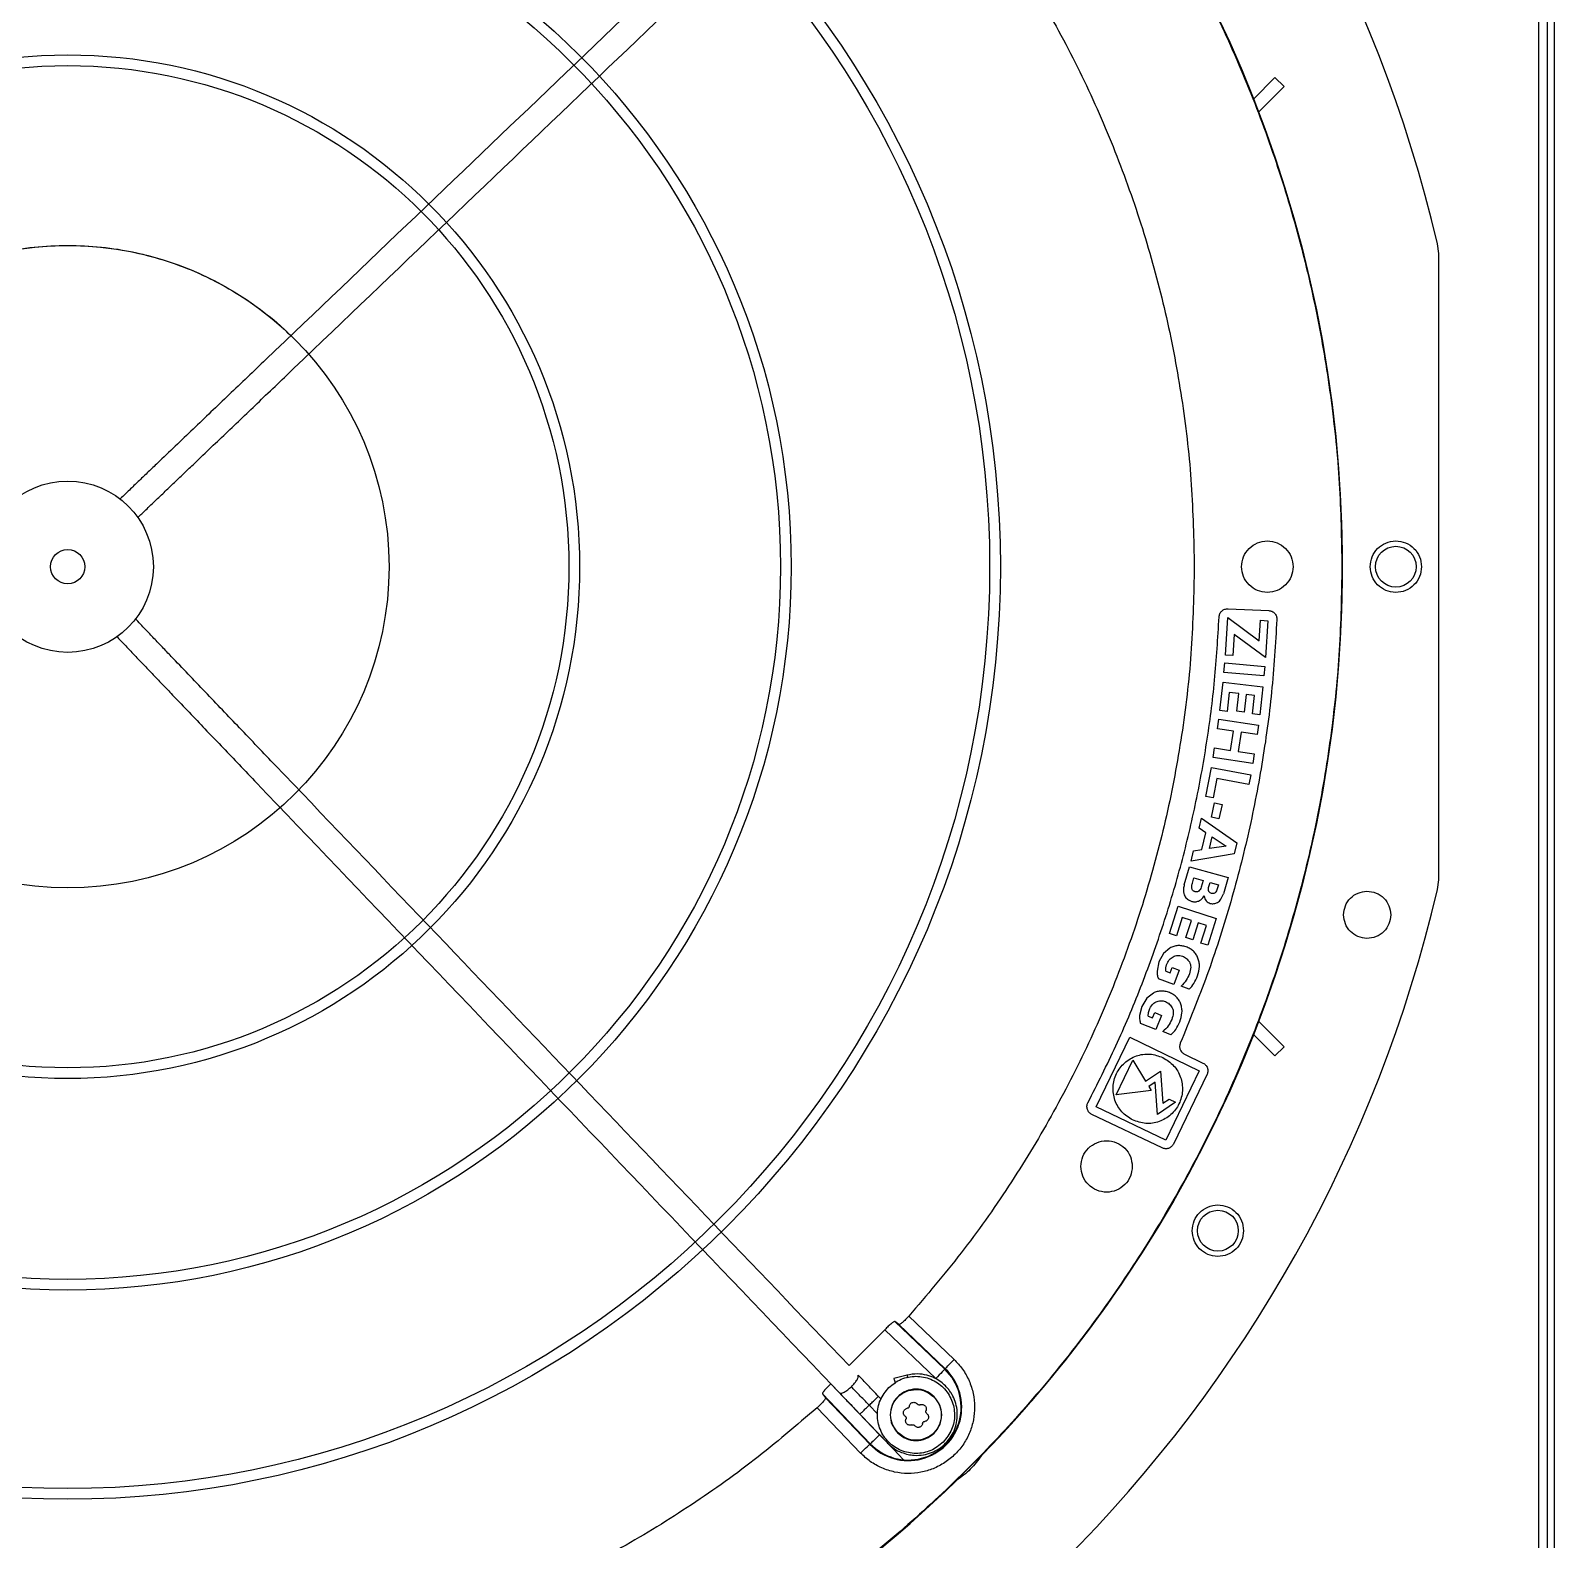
# Model space of a CAD drawing. Header units: inches. Extents: x 547 to 857, y -2 to 194.
# Drawn here: x 643.71 to 657.71, y 57.35 to 71.22 of the extents above; entities that cross this region are included whole.
import ezdxf

# ---------------------------------------------------------------- set-up
doc = ezdxf.new("R2010")
doc.units = ezdxf.units.IN
doc.header["$MEASUREMENT"] = 0

msp = doc.modelspace()

# ---------------------------------------------------------------- linework, layer by layer
at = {"linetype": 'Continuous', "lineweight": 25}
for p, q in [((657.5688, 79.6092), (657.5688, 52.3592)), ((657.6518, 52.2832), (657.6518, 79.6851)), ((657.7148, 52.2832), (657.7148, 79.6851)), ((655.145, 70.7882), (654.9476, 70.5908)), ((655.2302, 70.7063), (655.145, 70.7882)), ((654.9943, 70.4705), (655.2302, 70.7063)), ((656.6505, 69.1706), (656.64, 69.261)), ((656.6506, 66.293), (656.6505, 69.1706)), ((656.6505, 63.4154), (656.6506, 66.293)), ((654.6917, 65.4803), (654.7125, 65.8255)), ((654.7125, 65.8255), (655.0012, 65.6118)), ((654.7146, 65.9063), (655.0883, 65.89)), ((655.0012, 65.6118), (655.0125, 65.8)), ((655.0125, 65.8), (655.0799, 65.796)), ((655.0799, 65.796), (655.0596, 65.4582)), ((654.7705, 65.6703), (654.7589, 65.4762)), ((655.0596, 65.4582), (654.7705, 65.6703)), ((654.677, 65.3205), (654.6847, 65.4086)), ((654.6847, 65.4086), (655.0518, 65.3765)), ((654.7589, 65.4762), (654.6917, 65.4803)), ((655.0441, 65.2885), (654.677, 65.3205)), ((655.0518, 65.3765), (655.0441, 65.2885)), ((654.6398, 64.9701), (654.6692, 65.2314)), ((654.6692, 65.2314), (655.0354, 65.1903)), ((654.7262, 65.1361), (654.7067, 64.9626)), ((654.8145, 65.1262), (654.7262, 65.1361)), ((654.7963, 64.9642), (654.8145, 65.1262)), ((655.0354, 65.1903), (655.0065, 64.9328)), ((654.8814, 65.1187), (654.8631, 64.9567)), ((654.9584, 65.11), (654.8814, 65.1187)), ((654.9393, 64.9404), (654.9584, 65.11)), ((654.6173, 64.8038), (654.6303, 64.8912)), ((654.6303, 64.8912), (654.9948, 64.8367)), ((654.7067, 64.9626), (654.6398, 64.9701)), ((654.8631, 64.9567), (654.7963, 64.9642)), ((655.0065, 64.9328), (654.9393, 64.9404)), ((654.7647, 64.7818), (654.6173, 64.8038)), ((654.7383, 64.6052), (654.7647, 64.7818)), ((654.8348, 64.7713), (654.8084, 64.5947)), ((654.9817, 64.7493), (654.8348, 64.7713)), ((654.9948, 64.8367), (654.9817, 64.7493)), ((654.5778, 64.5398), (654.5909, 64.6272)), ((654.5909, 64.6272), (654.7383, 64.6052)), ((654.8084, 64.5947), (654.9553, 64.5727)), ((654.9553, 64.5727), (654.9423, 64.4853)), ((654.5109, 64.1798), (654.5613, 64.4471)), ((654.5613, 64.4471), (654.9234, 64.3787)), ((654.9423, 64.4853), (654.5778, 64.5398)), ((654.611, 64.3478), (654.5769, 64.1673)), ((654.907, 64.2919), (654.611, 64.3478)), ((654.9234, 64.3787), (654.907, 64.2919)), ((654.5769, 64.1673), (654.5109, 64.1798)), ((654.5613, 63.9898), (654.5896, 64.1231)), ((654.5896, 64.1231), (654.6596, 64.1083)), ((654.6596, 64.1083), (654.6312, 63.9749)), ((654.4479, 63.8906), (654.47, 63.9821)), ((654.5119, 63.8477), (654.4479, 63.8906)), ((654.47, 63.9821), (654.7944, 63.7558)), ((654.6312, 63.9749), (654.5613, 63.9898)), ((654.4743, 63.6924), (654.5119, 63.8477)), ((654.5431, 63.7029), (654.5689, 63.8098)), ((654.6963, 63.725), (654.5431, 63.7029)), ((654.5689, 63.8098), (654.6963, 63.725)), ((654.7944, 63.7558), (654.7701, 63.6553)), ((654.3747, 63.5881), (654.3972, 63.6811)), ((654.7701, 63.6553), (654.3747, 63.5881)), ((654.3972, 63.6811), (654.4743, 63.6924)), ((654.3126, 63.3679), (654.3599, 63.5355)), ((654.3599, 63.5355), (654.7145, 63.4352)), ((654.3868, 63.3831), (654.4006, 63.4321)), ((654.4006, 63.4321), (654.4846, 63.4084)), ((654.4846, 63.4084), (654.4675, 63.3477)), ((654.5366, 63.3449), (654.5494, 63.3901)), ((654.5494, 63.3901), (654.6255, 63.3686)), ((654.6255, 63.3686), (654.6127, 63.3234)), ((654.7145, 63.4352), (654.6726, 63.2867)), ((656.64, 63.3251), (656.6505, 63.4154)), ((654.1755, 62.9216), (654.2555, 63.1722)), ((654.2555, 63.1722), (654.6066, 63.06)), ((654.3508, 63.2308), (654.3823, 63.2169)), ((654.6496, 63.2363), (654.6726, 63.2867)), ((654.2927, 63.0675), (654.2396, 62.9012)), ((654.3774, 63.0405), (654.2927, 63.0675)), ((654.3278, 62.8852), (654.3774, 63.0405)), ((654.6066, 63.06), (654.5278, 62.8133)), ((654.2396, 62.9012), (654.1755, 62.9216)), ((654.3919, 62.8647), (654.3278, 62.8852)), ((654.4415, 63.02), (654.3919, 62.8647)), ((654.5154, 62.9964), (654.4415, 63.02)), ((654.4634, 62.8338), (654.5154, 62.9964)), ((654.1812, 62.7883), (654.1219, 62.7378)), ((654.5278, 62.8133), (654.4634, 62.8338)), ((654.0801, 62.6622), (654.0636, 62.5759)), ((654.1219, 62.7378), (654.0801, 62.6622)), ((654.143, 62.5743), (654.1436, 62.6068)), ((654.1436, 62.6068), (654.1506, 62.6346)), ((654.1837, 62.5597), (654.2014, 62.6091)), ((654.2014, 62.6091), (654.265, 62.5863)), ((654.2174, 62.4537), (654.0754, 62.5047)), ((654.143, 62.5743), (654.1837, 62.5597)), ((654.265, 62.5863), (654.2174, 62.4537)), ((653.967, 62.3264), (653.9222, 62.2526)), ((654.0284, 62.3744), (653.967, 62.3264)), ((654.3587, 62.4109), (654.283, 62.438)), ((653.9222, 62.2526), (653.9021, 62.167)), ((653.9814, 62.1622), (653.9834, 62.1947)), ((653.9834, 62.1947), (653.9915, 62.2221)), ((654.0215, 62.1459), (654.0412, 62.1945)), ((654.0412, 62.1945), (654.1038, 62.1691)), ((654.0508, 62.0386), (653.911, 62.0954)), ((653.9814, 62.1622), (654.0215, 62.1459)), ((654.1038, 62.1691), (654.0508, 62.0386)), ((654.9943, 62.1156), (655.2302, 61.8797)), ((653.5036, 61.3304), (653.812, 61.9684)), ((653.812, 61.9684), (654.45, 61.66)), ((654.1902, 61.99), (654.1157, 62.0203)), ((655.145, 61.7979), (654.9476, 61.9952)), ((654.3145, 61.8125), (654.4845, 61.7314)), ((655.2302, 61.8797), (655.145, 61.7979)), ((653.6864, 61.439), (653.8405, 61.7577)), ((653.8405, 61.7577), (653.9576, 61.5643)), ((653.9576, 61.5643), (654.0946, 61.6569)), ((654.0946, 61.6569), (654.1156, 61.3612)), ((654.45, 61.66), (654.1416, 61.022)), ((654.5225, 61.6283), (654.212, 60.9858)), ((654.0453, 61.5556), (653.9869, 61.5161)), ((653.9869, 61.5161), (654.0087, 61.4798)), ((654.0664, 61.2593), (654.0453, 61.5556)), ((654.0087, 61.4798), (653.6864, 61.439)), ((654.2325, 61.3716), (654.0664, 61.2593)), ((654.1156, 61.3612), (654.1733, 61.4002)), ((654.1733, 61.4002), (654.2325, 61.3716)), ((654.1083, 60.9512), (653.4629, 61.259)), ((654.1416, 61.022), (653.5036, 61.3304)), ((651.7808, 59.4058), (652.1976, 59.0074)), ((651.5618, 59.2807), (651.2319, 58.9507)), ((652.0305, 58.8326), (651.5618, 59.2807)), ((651.6899, 59.3293), (651.6537, 59.3562)), ((651.6537, 59.3562), (652.1121, 58.918)), ((651.6899, 59.3293), (652.116, 58.922)), ((651.7652, 58.8637), (651.643, 58.8339)), ((652.116, 58.922), (652.1121, 58.918)), ((650.9889, 58.6913), (651.0158, 58.6552)), ((650.9889, 58.6913), (651.4271, 58.2329)), ((651.0644, 58.7832), (651.5124, 58.3145)), ((651.3377, 58.1475), (650.9393, 58.5643)), ((651.4231, 58.2291), (651.0158, 58.6552)), ((651.4927, 58.5068), (651.4165, 58.5866)), ((651.5258, 58.6431), (651.5019, 58.6682)), ((651.3311, 58.505), (651.5842, 58.2401)), ((651.4271, 58.2329), (651.4231, 58.2291))]:
    msp.add_line(p, q, dxfattribs=at)
at = {"linetype": 'Continuous', "lineweight": 25, "flags": 128}
for points in [[(652.116, 58.922), (652.1178, 58.9239), (652.1226, 58.9289), (652.1302, 58.9369), (652.1404, 58.9475), (652.1527, 58.9604), (652.1667, 58.9751), (652.1818, 58.9909), (652.1976, 59.0074)], [(652.1121, 58.918), (652.1103, 58.9161), (652.1055, 58.9111), (652.0979, 58.9031), (652.0877, 58.8925), (652.0754, 58.8796), (652.0614, 58.865), (652.0463, 58.8491), (652.0305, 58.8326)], [(651.5124, 58.3145), (651.496, 58.2988), (651.4801, 58.2836), (651.4655, 58.2696), (651.4526, 58.2573), (651.442, 58.2472), (651.434, 58.2396), (651.429, 58.2347), (651.4271, 58.2329)], [(651.3377, 58.1475), (651.3542, 58.1632), (651.37, 58.1784), (651.3847, 58.1924), (651.3975, 58.2047), (651.4082, 58.2149), (651.4161, 58.2225), (651.4212, 58.2273), (651.4231, 58.2291)]]:
    msp.add_lwpolyline(points, dxfattribs=at)
at = {"linetype": 'Continuous', "lineweight": 25}
for centre, radius in [((644.052, 66.293), 11.7126), ((644.052, 66.293), 8.5704), ((644.052, 66.293), 8.472), ((644.052, 66.293), 6.6478), ((644.052, 66.293), 6.5493), ((644.052, 66.293), 4.7037), ((644.052, 66.293), 4.6053), ((644.052, 66.293), 0.7874), ((644.052, 66.293), 0.1575), ((644.052, 66.293), 0.1575), ((656.2568, 66.293), 0.1875), ((654.6216, 60.1907), 0.1875)]:
    msp.add_circle(centre, radius, dxfattribs=at)
msp.add_circle((644.052, 66.293), 2.9528)
for centre, radius, start, end in [((644.052, 66.293), 12.9331, 13.26667, 76.73333), ((644.052, 66.293), 11.7147, 21.53134, 44.20264), ((644.052, 66.293), 11.7147, 339.09994, 20.90006), ((644.052, 66.293), 12.9331, 283.26667, 346.73333), ((644.052, 66.293), 11.7147, 315.79736, 338.46866), ((651.7773, 58.5678), 0.4901, 223.70945, 46.29055), ((651.7773, 58.5678), 0.4845, 223.70945, 46.29055), ((644.052, 66.293), 11.7147, 291.53134, 314.20264)]:
    msp.add_arc(centre, radius, start, end, dxfattribs=at)
for points, knots in [([(632.3425, 66.293), (632.3473, 66.5485), (632.357, 67.0594), (632.435, 67.8225), (632.5591, 68.5791), (632.7335, 69.3258), (632.956, 70.0596), (633.2261, 70.7773), (633.5426, 71.4757), (633.9041, 72.152), (634.309, 72.8031), (634.7556, 73.4264), (635.2421, 74.0192), (635.7662, 74.5788), (636.3259, 75.103), (636.9186, 75.5895), (637.5419, 76.0361), (638.1931, 76.441), (638.8694, 76.8025), (639.5678, 77.1189), (640.2855, 77.3891), (641.0192, 77.6116), (641.766, 77.7858), (642.5226, 77.9107), (643.2857, 77.9858), (644.052, 78.0109), (644.8184, 77.9858), (645.5815, 77.9107), (646.3381, 77.7858), (647.0849, 77.6116), (647.8186, 77.3891), (648.5363, 77.1189), (649.2347, 76.8025), (649.911, 76.441), (650.5622, 76.0361), (651.1854, 75.5895), (651.7782, 75.103), (652.3378, 74.5788), (652.862, 74.0192), (653.3485, 73.4264), (653.7951, 72.8031), (654.2, 72.152), (654.5615, 71.4757), (654.878, 70.7773), (655.1481, 70.0596), (655.3706, 69.3258), (655.5449, 68.5791), (655.6691, 67.8225), (655.7471, 67.0594), (655.7567, 66.5485), (655.7616, 66.293)], [0, 0, 0, 0, 0.0208333, 0.0416667, 0.0625, 0.0833333, 0.1041667, 0.125, 0.1458333, 0.1666667, 0.1875, 0.2083334, 0.2291667, 0.25, 0.2708334, 0.2916666, 0.3125, 0.3333333, 0.3541667, 0.375, 0.3958333, 0.4166666, 0.4375001, 0.4583333, 0.4791667, 0.5, 0.5208333, 0.5416667, 0.5625, 0.5833334, 0.6041667, 0.625, 0.6458334, 0.6666667, 0.6875, 0.7083334, 0.7291667, 0.75, 0.7708333, 0.7916667, 0.8125, 0.8333333, 0.8541667, 0.875, 0.8958333, 0.9166667, 0.9375, 0.9583333, 0.9791667, 1, 1, 1, 1]), ([(651.3943, 73.4729), (649.554, 71.7142), (647.7136, 69.9555), (645.8733, 68.1968), (645.7601, 68.0886), (645.537, 67.8755), (645.2048, 67.558), (644.9578, 67.322), (644.7934, 67.1649), (644.7112, 67.0863), (644.6248, 67.0037), (644.5657, 66.9472), (644.5333, 66.9163)], [-4.1105294, -4.1105294, -4.1105294, -4.1105294, 0, 0, 0, 0.2528246, 0.4982351, 0.7409713, 0.8035953, 0.8647041, 0.924154, 0.9963735, 0.9963735, 0.9963735, 0.9963735]), ([(644.6965, 66.7455), (644.7205, 66.7685), (644.7768, 66.8222), (644.865, 66.9065), (644.9613, 66.9986), (645.0585, 67.0915), (645.1569, 67.1855), (645.3251, 67.3462), (645.5633, 67.5738), (645.8256, 67.8245), (645.986, 67.9778), (646.0434, 68.0327), (646.0434, 68.0327), (646.0434, 68.0327), (646.0434, 68.0327), (647.9111, 69.8186), (649.7787, 71.6046), (651.6463, 73.3905)], [0.0036723, 0.0036723, 0.0036723, 0.0036723, 0.0570282, 0.1283208, 0.1993194, 0.2706881, 0.3438843, 0.4175641, 0.6437447, 0.8722989, 1, 1, 1, 1, 1, 1, 5.1531428, 5.1531428, 5.1531428, 5.1531428]), ([(651.7808, 73.1803), (651.944, 72.9892), (652.2703, 72.6072), (652.7053, 71.9909), (653.0974, 71.347), (653.4408, 70.6756), (653.7348, 69.9813), (653.9773, 69.2673), (654.1675, 68.5377), (654.3031, 67.7961), (654.3884, 67.0466), (654.399, 66.5442), (654.4042, 66.293)], [0, 0, 0, 0, 0.1, 0.1999999, 0.3, 0.4, 0.5, 0.6, 0.7, 0.8, 0.9, 1, 1, 1, 1]), ([(642.1002, 68.5064), (642.1697, 68.5653), (642.3179, 68.6911), (642.5692, 68.8522), (642.8453, 68.994), (643.1353, 69.1056), (643.4352, 69.1858), (643.7419, 69.2364), (643.9487, 69.2426), (644.052, 69.2458)], [0, 0, 0, 0, 0.1279186, 0.2732661, 0.4186119, 0.5639605, 0.7093065, 0.8546544, 1, 1, 1, 1]), ([(644.052, 69.2458), (644.1554, 69.2427), (644.3622, 69.2364), (644.6689, 69.1858), (644.9689, 69.1057), (645.2586, 68.9938), (645.5355, 68.8528), (645.7943, 68.6819), (645.9838, 68.5347), (646.0784, 68.4375), (646.1009, 68.4144)], [0, 0, 0, 0, 0.1367586, 0.2735174, 0.4102743, 0.5470337, 0.6837905, 0.8205489, 0.9573069, 1, 1, 1, 1]), ([(654.8394, 66.293), (654.843, 66.3239), (654.8501, 66.3858), (654.9047, 66.4644), (654.9828, 66.517), (655.0757, 66.5354), (655.1685, 66.517), (655.2466, 66.4644), (655.3012, 66.3858), (655.3083, 66.3239), (655.3119, 66.293)], [0, 0, 0, 0, 0.1250003, 0.2500003, 0.3749989, 0.4999984, 0.6250011, 0.7499997, 0.8749997, 1, 1, 1, 1]), ([(656.0205, 66.293), (656.0241, 66.3239), (656.0311, 66.3854), (656.0852, 66.4636), (656.1624, 66.5162), (656.2549, 66.5354), (656.3482, 66.5176), (656.427, 66.4652), (656.4822, 66.3863), (656.4894, 66.3241), (656.493, 66.293)], [0, 0, 0, 0, 0.1248118, 0.2487714, 0.3724205, 0.4972353, 0.6229443, 0.7486446, 0.8743275, 1, 1, 1, 1]), ([(655.7616, 66.293), (655.7567, 66.0376), (655.7471, 65.5266), (655.6691, 64.7635), (655.5449, 64.007), (655.3706, 63.2602), (655.1481, 62.5264), (654.878, 61.8088), (654.5615, 61.1103), (654.2, 60.4341), (653.7951, 59.7829), (653.3485, 59.1596), (652.862, 58.5669), (652.3378, 58.0072), (651.7782, 57.4831), (651.1854, 56.9966), (650.5622, 56.55), (649.911, 56.145), (649.2347, 55.7836), (648.5363, 55.4671), (647.8186, 55.197), (647.0849, 54.9744), (646.3381, 54.8003), (645.5815, 54.6754), (644.8184, 54.6002), (644.052, 54.5751), (643.2857, 54.6002), (642.5226, 54.6754), (641.766, 54.8003), (641.0192, 54.9744), (640.2855, 55.197), (639.5678, 55.4671), (638.8694, 55.7836), (638.1931, 56.145), (637.5419, 56.55), (636.9186, 56.9966), (636.3259, 57.4831), (635.7662, 58.0072), (635.2421, 58.5669), (634.7556, 59.1596), (634.309, 59.7829), (633.9041, 60.4341), (633.5426, 61.1103), (633.2261, 61.8088), (632.956, 62.5264), (632.7335, 63.2602), (632.5591, 64.007), (632.435, 64.7635), (632.357, 65.5266), (632.3473, 66.0376), (632.3425, 66.293)], [0, 0, 0, 0, 0.0208333, 0.0416667, 0.0625, 0.0833333, 0.1041667, 0.125, 0.1458333, 0.1666667, 0.1875, 0.2083333, 0.2291667, 0.25, 0.2708333, 0.2916666, 0.3125, 0.3333333, 0.3541666, 0.375, 0.3958333, 0.4166666, 0.4375, 0.4583333, 0.4791667, 0.5, 0.5208333, 0.5416667, 0.5624999, 0.5833334, 0.6041667, 0.625, 0.6458333, 0.6666667, 0.6875, 0.7083334, 0.7291666, 0.75, 0.7708333, 0.7916666, 0.8125, 0.8333333, 0.8541667, 0.875, 0.8958333, 0.9166667, 0.9375, 0.9583333, 0.9791667, 1, 1, 1, 1]), ([(654.4042, 66.293), (654.399, 66.0419), (654.3884, 65.5395), (654.3031, 64.79), (654.1675, 64.0484), (653.9773, 63.3187), (653.7348, 62.6048), (653.4408, 61.9104), (653.0974, 61.2391), (652.7053, 60.5952), (652.2703, 59.9789), (651.944, 59.5968), (651.7808, 59.4058)], [0, 0, 0, 0, 0.10000001, 0.20000001, 0.30000005, 0.40000004, 0.49999999, 0.59999998, 0.70000005, 0.80000007, 0.90000005, 1, 1, 1, 1]), ([(655.3119, 66.293), (655.3083, 66.2621), (655.3012, 66.2003), (655.2466, 66.1217), (655.1685, 66.0691), (655.0757, 66.0507), (654.9828, 66.0691), (654.9047, 66.1217), (654.8501, 66.2003), (654.843, 66.2621), (654.8394, 66.293)], [0, 0, 0, 0, 0.1250003, 0.2500003, 0.3749989, 0.5000016, 0.6250011, 0.7499997, 0.8749997, 1, 1, 1, 1]), ([(656.493, 66.293), (656.4894, 66.2619), (656.4822, 66.1998), (656.427, 66.1208), (656.3482, 66.0684), (656.2549, 66.0506), (656.1624, 66.0698), (656.0852, 66.1224), (656.0312, 66.2006), (656.0241, 66.2621), (656.0205, 66.293)], [0, 0, 0, 0, 0.1256863, 0.2513821, 0.3770963, 0.5028119, 0.6275054, 0.751093, 0.8750863, 1, 1, 1, 1]), ([(653.4271, 61.3667), (653.5147, 61.5401), (653.69, 61.8869), (653.916, 62.4244), (654.1143, 62.9725), (654.2815, 63.5309), (654.4181, 64.0977), (654.5227, 64.6711), (654.5978, 65.2493), (654.621, 65.6372), (654.6325, 65.8311)], [0, 0, 0, 0, 0.1250001, 0.2500001, 0.375, 0.5, 0.625, 0.75, 0.875, 1, 1, 1, 1]), ([(654.6325, 65.8311), (654.6341, 65.8413), (654.6374, 65.8618), (654.6567, 65.8871), (654.6835, 65.9041), (654.7043, 65.9056), (654.7146, 65.9063)], [0, 0, 0, 0, 0.2499946, 0.4999976, 0.75, 1, 1, 1, 1]), ([(655.0883, 65.89), (655.0985, 65.8884), (655.119, 65.8851), (655.1443, 65.8658), (655.1613, 65.839), (655.1628, 65.8183), (655.1635, 65.8079)], [0, 0, 0, 0, 0.2499998, 0.4999981, 0.7500005, 1, 1, 1, 1]), ([(651.2319, 58.9507), (649.4751, 60.7892), (647.7182, 62.6276), (645.9614, 64.466), (645.8513, 64.5811), (645.6363, 64.8061), (645.317, 65.1403), (645.081, 65.3873), (644.9239, 65.5517), (644.8454, 65.6338), (644.7613, 65.7218), (644.7033, 65.7824), (644.6709, 65.8164)], [-4.0895412, -4.0895412, -4.0895412, -4.0895412, 0, 0, 0, 0.2561027, 0.5005159, 0.7422669, 0.8046364, 0.8654965, 0.9247061, 1, 1, 1, 1]), ([(655.1635, 65.8079), (655.1499, 65.5852), (655.1227, 65.1399), (655.031, 64.4765), (654.9027, 63.8195), (654.7336, 63.1718), (654.5287, 62.5343), (654.3602, 62.1211), (654.276, 61.9146)], [0, 0, 0, 0, 0.1666667, 0.3333333, 0.5, 0.6666667, 0.8333332, 1, 1, 1, 1]), ([(644.4997, 65.6536), (644.5243, 65.6279), (644.5796, 65.57), (644.6655, 65.4801), (644.7576, 65.3837), (644.8505, 65.2865), (644.9445, 65.1881), (645.1053, 65.02), (645.3328, 64.7818), (645.583, 64.52), (645.7357, 64.3602), (645.7901, 64.3033), (647.7708, 62.2306), (649.7514, 60.158), (651.732, 58.0853)], [0, 0, 0, 0, 0.057144, 0.1285215, 0.1996015, 0.2710529, 0.3443346, 0.4181006, 0.6445454, 0.8733658, 1, 1, 1, 5.6105371, 5.6105371, 5.6105371, 5.6105371]), ([(654.3126, 63.3679), (654.3096, 63.3563), (654.3041, 63.3351), (654.3052, 63.3133), (654.3058, 63.3034)], [0, 0, 0, 0, 0.5467998, 1, 1, 1, 1]), ([(654.3058, 63.3034), (654.3072, 63.2949), (654.31, 63.2791), (654.3178, 63.2652), (654.3214, 63.2588)], [0, 0, 0, 0, 0.5380935, 1, 1, 1, 1]), ([(654.3835, 63.3296), (654.3826, 63.333), (654.3806, 63.3403), (654.3807, 63.3586), (654.3842, 63.3729), (654.3868, 63.3831)], [0, 0, 0, 0, 0.1913731, 0.417736, 1, 1, 1, 1]), ([(654.4124, 63.3063), (654.409, 63.3074), (654.4024, 63.3094), (654.394, 63.3146), (654.3874, 63.3213), (654.3848, 63.3268), (654.3835, 63.3296)], [0, 0, 0, 0, 0.2803289, 0.5308512, 0.765229, 1, 1, 1, 1]), ([(654.4465, 63.3125), (654.4441, 63.3108), (654.4393, 63.3074), (654.4308, 63.3049), (654.4217, 63.3043), (654.4156, 63.3056), (654.4124, 63.3063)], [0, 0, 0, 0, 0.24471167, 0.48287325, 0.72999598, 1, 1, 1, 1]), ([(654.4675, 63.3477), (654.4651, 63.3405), (654.4608, 63.3271), (654.451, 63.3171), (654.4465, 63.3125)], [0, 0, 0, 0, 0.54013367, 1, 1, 1, 1]), ([(654.5395, 63.3074), (654.5382, 63.3099), (654.5355, 63.315), (654.5334, 63.3278), (654.5353, 63.3378), (654.5366, 63.3449)], [0, 0, 0, 0, 0.2142756, 0.4452135, 1, 1, 1, 1]), ([(654.5627, 63.2898), (654.5581, 63.2916), (654.5487, 63.2953), (654.5426, 63.3033), (654.5395, 63.3074)], [0, 0, 0, 0, 0.4914978, 1, 1, 1, 1]), ([(654.6127, 63.3234), (654.6103, 63.3167), (654.607, 63.3072), (654.5986, 63.2973), (654.5938, 63.2944), (654.5915, 63.2929)], [0, 0, 0, 0, 0.5562231, 0.7866078, 1, 1, 1, 1]), ([(655.7765, 63.0935), (655.7797, 63.1217), (655.7862, 63.1783), (655.8359, 63.2501), (655.9068, 63.2982), (655.9915, 63.3156), (656.0769, 63.2993), (656.1491, 63.2513), (656.1997, 63.1789), (656.2063, 63.122), (656.2096, 63.0935)], [0, 0, 0, 0, 0.1247761, 0.2492681, 0.3731868, 0.4974528, 0.6229639, 0.7486573, 0.8743365, 1, 1, 1, 1]), ([(654.3214, 63.2588), (654.3257, 63.2532), (654.3339, 63.2423), (654.3453, 63.2346), (654.3508, 63.2308)], [0, 0, 0, 0, 0.5097691, 1, 1, 1, 1]), ([(654.3823, 63.2169), (654.3927, 63.2148), (654.4136, 63.2106), (654.434, 63.2168), (654.4443, 63.2199)], [0, 0, 0, 0, 0.4994816, 1, 1, 1, 1]), ([(654.4443, 63.2199), (654.4539, 63.2251), (654.4748, 63.2363), (654.4876, 63.2562), (654.4945, 63.2669)], [0, 0, 0, 0, 0.46414611, 1, 1, 1, 1]), ([(654.4945, 63.2669), (654.4967, 63.2582), (654.5007, 63.2418), (654.5137, 63.2214), (654.5309, 63.2064), (654.5445, 63.2014), (654.5515, 63.1988)], [0, 0, 0, 0, 0.2841584, 0.5380658, 0.763517, 1, 1, 1, 1]), ([(654.5515, 63.1988), (654.5568, 63.1975), (654.5675, 63.1951), (654.591, 63.1959), (654.6073, 63.2031), (654.6185, 63.2079)], [0, 0, 0, 0, 0.2365317, 0.4755711, 1, 1, 1, 1]), ([(654.5915, 63.2929), (654.5868, 63.291), (654.5775, 63.2872), (654.5676, 63.289), (654.5627, 63.2898)], [0, 0, 0, 0, 0.50574, 1, 1, 1, 1]), ([(654.6185, 63.2079), (654.6242, 63.2115), (654.6362, 63.2192), (654.645, 63.2304), (654.6496, 63.2363)], [0, 0, 0, 0, 0.4726028, 1, 1, 1, 1]), ([(656.2096, 63.0935), (656.2063, 63.065), (656.1997, 63.008), (656.1491, 62.9357), (656.0769, 62.8876), (655.9913, 62.8712), (655.9063, 62.8889), (655.8355, 62.9373), (655.7861, 63.009), (655.7797, 63.0652), (655.7765, 63.0935)], [0, 0, 0, 0, 0.1256207, 0.2512443, 0.3768827, 0.5025359, 0.6279122, 0.7518756, 0.8754947, 1, 1, 1, 1]), ([(654.3286, 62.7987), (654.3158, 62.8026), (654.2909, 62.8102), (654.2523, 62.8116), (654.215, 62.805), (654.1926, 62.7939), (654.1812, 62.7883)], [0, 0, 0, 0, 0.2634457, 0.5098828, 0.7511869, 1, 1, 1, 1]), ([(654.438, 62.6964), (654.4326, 62.7081), (654.422, 62.7311), (654.3968, 62.76), (654.3656, 62.7836), (654.3412, 62.7936), (654.3286, 62.7987)], [0, 0, 0, 0, 0.2486275, 0.4900013, 0.7365508, 1, 1, 1, 1]), ([(654.1506, 62.6346), (654.1575, 62.6503), (654.1675, 62.673), (654.1899, 62.6967), (654.2029, 62.7048), (654.2092, 62.7088)], [0, 0, 0, 0, 0.5269166, 0.7659703, 1, 1, 1, 1]), ([(654.2092, 62.7088), (654.2158, 62.7119), (654.2289, 62.7181), (654.2584, 62.7234), (654.2802, 62.718), (654.295, 62.7144)], [0, 0, 0, 0, 0.2477257, 0.4895993, 1, 1, 1, 1]), ([(654.295, 62.7144), (654.308, 62.7085), (654.3346, 62.6964), (654.3512, 62.6723), (654.3596, 62.6601)], [0, 0, 0, 0, 0.490678, 1, 1, 1, 1]), ([(654.3596, 62.6601), (654.363, 62.6529), (654.3701, 62.6379), (654.3737, 62.6004), (654.3657, 62.5722), (654.36, 62.5522)], [0, 0, 0, 0, 0.2144941, 0.4444935, 1, 1, 1, 1]), ([(654.4341, 62.5332), (654.4422, 62.5616), (654.4539, 62.6029), (654.4502, 62.659), (654.4421, 62.684), (654.438, 62.6964)], [0, 0, 0, 0, 0.5270945, 0.7661357, 1, 1, 1, 1]), ([(654.0636, 62.5759), (654.0634, 62.5624), (654.0632, 62.5379), (654.0716, 62.515), (654.0754, 62.5047)], [0, 0, 0, 0, 0.5505471, 1, 1, 1, 1]), ([(654.36, 62.5522), (654.3511, 62.5318), (654.3324, 62.4891), (654.2999, 62.4555), (654.283, 62.438)], [0, 0, 0, 0, 0.4782687, 1, 1, 1, 1]), ([(654.3587, 62.4109), (654.3739, 62.4277), (654.4065, 62.4638), (654.4245, 62.509), (654.4341, 62.5332)], [0, 0, 0, 0, 0.46563761, 1, 1, 1, 1]), ([(654.1761, 62.3788), (654.1634, 62.3832), (654.1389, 62.3918), (654.1004, 62.3947), (654.0629, 62.3897), (654.04, 62.3796), (654.0284, 62.3744)], [0, 0, 0, 0, 0.263448, 0.5098858, 0.751189, 1, 1, 1, 1]), ([(654.2812, 62.272), (654.2763, 62.2839), (654.2666, 62.3073), (654.2426, 62.3373), (654.2124, 62.3621), (654.1885, 62.3731), (654.1761, 62.3788)], [0, 0, 0, 0, 0.2486325, 0.4900052, 0.7365447, 1, 1, 1, 1]), ([(653.9915, 62.2221), (653.999, 62.2375), (654.01, 62.2598), (654.0334, 62.2825), (654.0466, 62.2901), (654.0531, 62.2938)], [0, 0, 0, 0, 0.5269202, 0.765962, 1, 1, 1, 1]), ([(654.0531, 62.2938), (654.0599, 62.2967), (654.0732, 62.3023), (654.1028, 62.3064), (654.1244, 62.3002), (654.1391, 62.2959)], [0, 0, 0, 0, 0.2477305, 0.4895972, 1, 1, 1, 1]), ([(654.1391, 62.2959), (654.1518, 62.2895), (654.1779, 62.2763), (654.1934, 62.2516), (654.2014, 62.239)], [0, 0, 0, 0, 0.4906758, 1, 1, 1, 1]), ([(654.2014, 62.239), (654.2045, 62.2316), (654.2109, 62.2164), (654.213, 62.1787), (654.2038, 62.1509), (654.1973, 62.1312)], [0, 0, 0, 0, 0.2144989, 0.4444966, 1, 1, 1, 1]), ([(654.2706, 62.1091), (654.2798, 62.1372), (654.2932, 62.1779), (654.2919, 62.2342), (654.2848, 62.2595), (654.2812, 62.272)], [0, 0, 0, 0, 0.52709404, 0.76613569, 1, 1, 1, 1]), ([(653.9021, 62.167), (653.9014, 62.1535), (653.9002, 62.1291), (653.9077, 62.1058), (653.911, 62.0954)], [0, 0, 0, 0, 0.5505482, 1, 1, 1, 1]), ([(654.1973, 62.1312), (654.1876, 62.1111), (654.1671, 62.0692), (654.1333, 62.0371), (654.1157, 62.0203)], [0, 0, 0, 0, 0.4782701, 1, 1, 1, 1]), ([(654.1902, 61.99), (654.2061, 62.0062), (654.2401, 62.0409), (654.26, 62.0854), (654.2706, 62.1091)], [0, 0, 0, 0, 0.465642, 1, 1, 1, 1]), ([(654.276, 61.9146), (654.2731, 61.9049), (654.2672, 61.8855), (654.2731, 61.8552), (654.2887, 61.8285), (654.3059, 61.8178), (654.3145, 61.8125)], [0, 0, 0, 0, 0.25000063, 0.50000106, 0.74999905, 1, 1, 1, 1]), ([(653.8381, 61.2083), (653.8026, 61.2307), (653.7317, 61.2757), (653.6683, 61.3882), (653.6503, 61.5139), (653.6824, 61.6375), (653.7594, 61.7395), (653.869, 61.8035), (653.9966, 61.8237), (654.0759, 61.796), (654.1155, 61.7821)], [0, 0, 0, 0, 0.1249989, 0.249999, 0.3749995, 0.4999997, 0.6250004, 0.7500004, 0.8750011, 1, 1, 1, 1]), ([(654.1155, 61.7821), (654.151, 61.7597), (654.2219, 61.7147), (654.2854, 61.6022), (654.3033, 61.4765), (654.2712, 61.3529), (654.1943, 61.2509), (654.0846, 61.1869), (653.957, 61.1668), (653.8777, 61.1944), (653.8381, 61.2083)], [0, 0, 0, 0, 0.1250004, 0.2500001, 0.3749999, 0.4999991, 0.6249992, 0.749999, 0.8749993, 1, 1, 1, 1]), ([(654.4845, 61.7314), (654.4932, 61.726), (654.5105, 61.7152), (654.5262, 61.6882), (654.5318, 61.6575), (654.5256, 61.638), (654.5225, 61.6283)], [0, 0, 0, 0, 0.2500103, 0.5000071, 0.750003, 1, 1, 1, 1]), ([(653.4629, 61.259), (653.4583, 61.2616), (653.449, 61.2667), (653.4374, 61.2777), (653.4281, 61.2906), (653.4216, 61.3051), (653.4181, 61.3206), (653.4178, 61.3365), (653.4205, 61.3523), (653.4249, 61.3619), (653.4271, 61.3667)], [0, 0, 0, 0, 0.125001, 0.2500046, 0.3750042, 0.5000002, 0.6249979, 0.749999, 0.8749994, 1, 1, 1, 1]), ([(653.3626, 60.7812), (653.3661, 60.8121), (653.3732, 60.874), (653.4278, 60.9526), (653.5059, 61.0051), (653.5988, 61.0236), (653.6916, 61.0051), (653.7697, 60.9526), (653.8243, 60.874), (653.8315, 60.8121), (653.835, 60.7812)], [0, 0, 0, 0, 0.12500056, 0.25000043, 0.37499897, 0.50000156, 0.62500103, 0.74999957, 0.87499944, 1, 1, 1, 1]), ([(654.212, 60.9858), (654.2063, 60.9774), (654.195, 60.9606), (654.1677, 60.9459), (654.1371, 60.9412), (654.1179, 60.9479), (654.1083, 60.9512)], [0, 0, 0, 0, 0.25, 0.4999954, 0.7500024, 1, 1, 1, 1]), ([(653.835, 60.7812), (653.8315, 60.7503), (653.8243, 60.6885), (653.7697, 60.6098), (653.6916, 60.5573), (653.5988, 60.5389), (653.5059, 60.5573), (653.4278, 60.6098), (653.3732, 60.6885), (653.3661, 60.7503), (653.3626, 60.7812)], [0, 0, 0, 0, 0.12500056, 0.25000043, 0.37499897, 0.49999844, 0.62500103, 0.74999957, 0.87499944, 1, 1, 1, 1]), ([(654.3854, 60.1907), (654.3889, 60.2214), (654.396, 60.283), (654.4501, 60.3614), (654.5275, 60.4139), (654.6197, 60.433), (654.7128, 60.4154), (654.7917, 60.3631), (654.8471, 60.2841), (654.8543, 60.2218), (654.8579, 60.1907)], [0, 0, 0, 0, 0.1243396, 0.2489145, 0.3730924, 0.497137, 0.6223034, 0.7482131, 0.8741137, 1, 1, 1, 1]), ([(654.8579, 60.1907), (654.8543, 60.1596), (654.8471, 60.0974), (654.7918, 60.0185), (654.713, 59.966), (654.6194, 59.9482), (654.5265, 59.9677), (654.4493, 60.0208), (654.3958, 60.099), (654.3889, 60.1601), (654.3854, 60.1907)], [0, 0, 0, 0, 0.1257103, 0.2514157, 0.3771319, 0.5028611, 0.6285804, 0.7530784, 0.8763105, 1, 1, 1, 1]), ([(651.7808, 59.4058), (651.7706, 59.3948), (651.7499, 59.3724), (651.7212, 59.346), (651.6987, 59.3293), (651.6928, 59.3293), (651.6899, 59.3293)], [0, 0, 0, 0, 0.2442298, 0.4963999, 0.7472022, 1, 1, 1, 1]), ([(651.6537, 59.3562), (651.6508, 59.3562), (651.645, 59.3562), (651.6224, 59.3395), (651.5934, 59.3135), (651.5723, 59.2915), (651.5618, 59.2807)], [0, 0, 0, 0, 0.2526263, 0.5032483, 0.7552171, 1, 1, 1, 1]), ([(652.1976, 59.0074), (652.2245, 58.9786), (652.2793, 58.9199), (652.3383, 58.8126), (652.3764, 58.6951), (652.3895, 58.5728), (652.3785, 58.4528), (652.3446, 58.3378), (652.2883, 58.2304), (652.2104, 58.1347), (652.1147, 58.0567), (652.0073, 58.0005), (651.8923, 57.9666), (651.7723, 57.9555), (651.65, 57.9687), (651.5325, 58.0068), (651.4252, 58.0657), (651.3665, 58.1205), (651.3377, 58.1475)], [0, 0, 0, 0, 0.06099541, 0.12406099, 0.18799425, 0.25149065, 0.31329752, 0.37371314, 0.43621329, 0.50000053, 0.56378692, 0.62628746, 0.68670259, 0.74851004, 0.81200664, 0.87593893, 0.93900436, 1, 1, 1, 1]), ([(651.2534, 58.7572), (651.264, 58.7679), (651.285, 58.7894), (651.3078, 58.8221), (651.3202, 58.8501), (651.3163, 58.8596), (651.3144, 58.8644)], [0, 0, 0, 0, 0.2429528, 0.4859034, 0.7429515, 1, 1, 1, 1]), ([(651.5019, 58.6682), (651.4701, 58.7014), (651.4065, 58.768), (651.3451, 58.8323), (651.3144, 58.8644)], [0, 0, 0, 0, 0.5000023, 1, 1, 1, 1]), ([(651.5827, 58.2417), (651.6032, 58.2228), (651.6421, 58.187), (651.709, 58.1528), (651.7716, 58.1334), (651.8401, 58.1241), (651.9133, 58.128), (651.9906, 58.1495), (652.0601, 58.1853), (652.1215, 58.2356), (652.1711, 58.298), (652.2065, 58.3695), (652.2261, 58.4468), (652.229, 58.526), (652.2156, 58.6019), (652.1929, 58.6596), (652.1691, 58.7012), (652.1466, 58.7331), (652.116, 58.7677), (652.0733, 58.8045), (652.0163, 58.8392), (651.9442, 58.8658), (651.8572, 58.8789), (651.7965, 58.8688), (651.7645, 58.8635)], [0, 0, 0, 0, 0.0533833, 0.1009346, 0.142644, 0.1785074, 0.2332135, 0.281771, 0.3315183, 0.3821157, 0.4327467, 0.483378, 0.5340095, 0.5846408, 0.6342263, 0.6807567, 0.7028803, 0.7260412, 0.7554145, 0.7913133, 0.8337285, 0.8826552, 0.9380816, 1, 1, 1, 1]), ([(651.5964, 58.7487), (651.6329, 58.7777), (651.706, 58.8358), (651.8474, 58.8612), (651.9859, 58.8342), (652.104, 58.7552), (652.1829, 58.6372), (652.21, 58.4986), (652.1845, 58.3573), (652.1265, 58.2842), (652.0975, 58.2476)], [0, 0, 0, 0, 0.1249996, 0.2499994, 0.3749991, 0.5000005, 0.625, 0.7500003, 0.8750005, 1, 1, 1, 1]), ([(651.6434, 58.8324), (651.6433, 58.8328), (651.6429, 58.8344), (651.6456, 58.8234), (651.6496, 58.807), (651.6533, 58.7918), (651.6544, 58.7874)], [0, 0, 0, 0, 0.1242208, 0.4894396, 0.8549734, 1, 1, 1, 1]), ([(651.7645, 58.8635), (651.7648, 58.8622), (651.7654, 58.8599), (651.7693, 58.8439), (651.7709, 58.8374)], [0, 0, 0, 0, 0.5884596, 1, 1, 1, 1]), ([(651.0644, 58.7832), (651.0536, 58.7728), (651.0316, 58.7516), (651.0055, 58.7226), (650.9889, 58.7001), (650.9889, 58.6942), (650.9889, 58.6913)], [0, 0, 0, 0, 0.244784, 0.4967467, 0.7473724, 1, 1, 1, 1]), ([(651.1436, 58.7012), (651.1483, 58.699), (651.1576, 58.6947), (651.1861, 58.7059), (651.2198, 58.7271), (651.2422, 58.7472), (651.2534, 58.7572)], [0, 0, 0, 0, 0.257047, 0.5140928, 0.757042, 1, 1, 1, 1]), ([(651.1436, 58.7012), (651.1743, 58.6691), (651.2357, 58.6048), (651.2993, 58.5382), (651.3311, 58.505)], [0, 0, 0, 0, 0.4999977, 1, 1, 1, 1]), ([(651.4165, 58.5866), (651.3855, 58.619), (651.3302, 58.6769), (651.2769, 58.7326), (651.2534, 58.7572)], [0, 0, 0, 0, 0.5598977, 1, 1, 1, 1]), ([(652.0975, 58.2476), (652.0609, 58.2186), (651.9878, 58.1605), (651.8465, 58.1351), (651.7079, 58.1622), (651.5899, 58.2411), (651.5109, 58.3591), (651.4838, 58.4977), (651.5093, 58.639), (651.5673, 58.7121), (651.5964, 58.7487)], [0, 0, 0, 0, 0.1250013, 0.2500006, 0.375, 0.4999995, 0.6249998, 0.7499998, 0.8749997, 1, 1, 1, 1]), ([(652.014, 58.6652), (651.9896, 58.6845), (651.9408, 58.7232), (651.8466, 58.7402), (651.7542, 58.7222), (651.6755, 58.6695), (651.6229, 58.5908), (651.6049, 58.4985), (651.6218, 58.4042), (651.6605, 58.3555), (651.6799, 58.3311)], [0, 0, 0, 0, 0.125001, 0.2500002, 0.3749994, 0.4999978, 0.6249992, 0.7499989, 0.8749986, 1, 1, 1, 1]), ([(651.6823, 58.3336), (651.6633, 58.3576), (651.6251, 58.4056), (651.6084, 58.4985), (651.6262, 58.5895), (651.678, 58.667), (651.7556, 58.7189), (651.8466, 58.7367), (651.9395, 58.72), (651.9875, 58.6818), (652.0115, 58.6628)], [0, 0, 0, 0, 0.12499842, 0.24999885, 0.37499928, 0.49999769, 0.62499992, 0.7499986, 0.87500046, 1, 1, 1, 1]), ([(650.9393, 58.5643), (650.7483, 58.4011), (650.3662, 58.0748), (649.7499, 57.6398), (649.106, 57.2477), (648.4347, 56.9042), (647.7403, 56.6103), (647.0264, 56.3678), (646.2967, 56.1777), (645.5551, 56.0413), (644.8056, 55.9591), (644.052, 55.9317), (643.2985, 55.9591), (642.549, 56.0413), (641.8074, 56.1777), (641.0777, 56.3678), (640.3638, 56.6103), (639.6694, 56.9042), (638.9981, 57.2477), (638.3542, 57.6398), (637.7379, 58.0748), (637.3558, 58.4011), (637.1648, 58.5643)], [0, 0, 0, 0, 0.05000005, 0.10000004, 0.15000001, 0.19999991, 0.24999998, 0.30000002, 0.35, 0.4000001, 0.45000005, 0.50000015, 0.54999993, 0.59999988, 0.64999998, 0.69999996, 0.75000001, 0.80000007, 0.85000011, 0.90000008, 0.95000007, 1, 1, 1, 1]), ([(651.0158, 58.6552), (651.0158, 58.6522), (651.0158, 58.6464), (650.999, 58.6239), (650.9727, 58.5951), (650.9503, 58.5744), (650.9393, 58.5643)], [0, 0, 0, 0, 0.2528003, 0.5035956, 0.7557684, 1, 1, 1, 1]), ([(651.3311, 58.505), (651.3325, 58.5063), (651.3352, 58.5089), (651.3557, 58.5284), (651.3839, 58.5554), (651.4056, 58.5762), (651.4165, 58.5866)], [0, 0, 0, 0, 0.2570494, 0.5140947, 0.7570503, 1, 1, 1, 1]), ([(651.4165, 58.5866), (651.4274, 58.5969), (651.4491, 58.6177), (651.4773, 58.6447), (651.4978, 58.6643), (651.5005, 58.6669), (651.5019, 58.6682)], [0, 0, 0, 0, 0.2429501, 0.4859003, 0.7429501, 1, 1, 1, 1]), ([(651.6799, 58.3311), (651.7043, 58.3118), (651.753, 58.2731), (651.8472, 58.2561), (651.9396, 58.2742), (652.0183, 58.3268), (652.0709, 58.4055), (652.089, 58.4978), (652.072, 58.5921), (652.0333, 58.6408), (652.014, 58.6652)], [0, 0, 0, 0, 0.1249986, 0.2499981, 0.3749977, 0.4999989, 0.6249988, 0.7499995, 0.8750001, 1, 1, 1, 1]), ([(652.0115, 58.6628), (652.0306, 58.6387), (652.0687, 58.5907), (652.0855, 58.4978), (652.0677, 58.4068), (652.0158, 58.3293), (651.9382, 58.2774), (651.8472, 58.2596), (651.7544, 58.2764), (651.7063, 58.3145), (651.6823, 58.3336)], [0, 0, 0, 0, 0.1249998, 0.2499997, 0.3749997, 0.4999995, 0.6249986, 0.75, 0.8749982, 1, 1, 1, 1]), ([(651.7472, 58.4863), (651.7441, 58.4892), (651.7382, 58.4946), (651.733, 58.5056), (651.7309, 58.5171), (651.7323, 58.5289), (651.737, 58.5397), (651.7445, 58.5487), (651.7545, 58.5556), (651.7623, 58.5573), (651.7665, 58.5583)], [0, 0, 0, 0, 0.1362216, 0.2545532, 0.379562, 0.4999749, 0.6203673, 0.7453763, 0.8637368, 1, 1, 1, 1]), ([(651.7868, 58.5786), (651.7862, 58.576), (651.7851, 58.571), (651.7804, 58.5647), (651.774, 58.56), (651.7691, 58.5588), (651.7665, 58.5583)], [0, 0, 0, 0, 0.2560163, 0.5000058, 0.7439427, 1, 1, 1, 1]), ([(651.7868, 58.5786), (651.7878, 58.5827), (651.7895, 58.5905), (651.7964, 58.6006), (651.8053, 58.6081), (651.8162, 58.6128), (651.828, 58.6142), (651.8395, 58.6121), (651.8504, 58.6069), (651.8559, 58.601), (651.8588, 58.5979)], [0, 0, 0, 0, 0.1362521, 0.2546056, 0.3795981, 0.500013, 0.6204075, 0.7454339, 0.8637686, 1, 1, 1, 1]), ([(651.8865, 58.5904), (651.884, 58.5896), (651.8791, 58.5881), (651.8713, 58.5891), (651.864, 58.5922), (651.8605, 58.5959), (651.8588, 58.5979)], [0, 0, 0, 0, 0.2559443, 0.4998938, 0.7439118, 1, 1, 1, 1]), ([(651.8865, 58.5904), (651.8906, 58.5917), (651.8982, 58.5941), (651.9103, 58.5931), (651.9215, 58.5893), (651.9275, 58.5842), (651.9304, 58.5817)], [0, 0, 0, 0, 0.2724774, 0.5091791, 0.7592108, 1, 1, 1, 1]), ([(651.9304, 58.5817), (651.9329, 58.5787), (651.938, 58.5727), (651.9419, 58.5614), (651.9428, 58.5493), (651.9404, 58.5417), (651.9392, 58.5378)], [0, 0, 0, 0, 0.2407852, 0.4907939, 0.7366133, 1, 1, 1, 1]), ([(651.7472, 58.4863), (651.7491, 58.4845), (651.7529, 58.481), (651.756, 58.4738), (651.7569, 58.4659), (651.7554, 58.461), (651.7547, 58.4586)], [0, 0, 0, 0, 0.2560531, 0.5000945, 0.7459767, 1, 1, 1, 1]), ([(651.7634, 58.4146), (651.7609, 58.4176), (651.7558, 58.4236), (651.752, 58.4347), (651.751, 58.4468), (651.7534, 58.4545), (651.7547, 58.4586)], [0, 0, 0, 0, 0.24081303, 0.4908788, 0.72751784, 1, 1, 1, 1]), ([(651.8073, 58.4059), (651.8032, 58.4046), (651.7956, 58.4022), (651.7835, 58.4032), (651.7724, 58.407), (651.7664, 58.4121), (651.7634, 58.4146)], [0, 0, 0, 0, 0.2724315, 0.5091287, 0.7591637, 1, 1, 1, 1]), ([(651.8073, 58.4059), (651.8098, 58.4067), (651.8147, 58.4082), (651.8226, 58.4072), (651.8298, 58.4041), (651.8333, 58.4004), (651.8351, 58.3985)], [0, 0, 0, 0, 0.2560002, 0.499859, 0.7438613, 1, 1, 1, 1]), ([(651.907, 58.4177), (651.9061, 58.4136), (651.9043, 58.4058), (651.8974, 58.3957), (651.8885, 58.3882), (651.8776, 58.3835), (651.8659, 58.3821), (651.8544, 58.3842), (651.8434, 58.3895), (651.838, 58.3953), (651.8351, 58.3985)], [0, 0, 0, 0, 0.1362477, 0.2546166, 0.3796113, 0.5000308, 0.6204266, 0.7454552, 0.8637703, 1, 1, 1, 1]), ([(651.907, 58.4177), (651.9076, 58.4203), (651.9088, 58.4253), (651.9135, 58.4316), (651.9198, 58.4363), (651.9248, 58.4375), (651.9273, 58.4381)], [0, 0, 0, 0, 0.2560174, 0.4999927, 0.7439416, 1, 1, 1, 1]), ([(651.9466, 58.51), (651.9497, 58.5072), (651.9556, 58.5017), (651.9609, 58.4908), (651.9629, 58.4792), (651.9616, 58.4675), (651.9569, 58.4567), (651.9495, 58.4478), (651.9395, 58.4408), (651.9316, 58.439), (651.9273, 58.4381)], [0, 0, 0, 0, 0.133503, 0.2559895, 0.3784693, 0.4992582, 0.6215441, 0.7395314, 0.8618668, 1, 1, 1, 1]), ([(651.9466, 58.51), (651.9447, 58.5118), (651.9409, 58.5153), (651.9378, 58.5225), (651.9369, 58.5303), (651.9384, 58.5352), (651.9392, 58.5378)], [0, 0, 0, 0, 0.256057, 0.5001021, 0.7440004, 1, 1, 1, 1]), ([(651.5827, 58.2417), (651.5832, 58.2422), (651.5839, 58.2429), (651.5919, 58.2506), (651.5934, 58.252)], [0, 0, 0, 0, 0.81299953, 1, 1, 1, 1]), ([(652.4501, 58.1256), (652.4175, 58.0812), (652.3524, 57.9926), (652.2638, 57.9275), (652.2195, 57.895)], [0, 0, 0, 0, 0.5000006, 1, 1, 1, 1])]:
    msp.add_open_spline(points, degree=3, knots=knots, dxfattribs=at)

doc.saveas('drawing.dxf')
